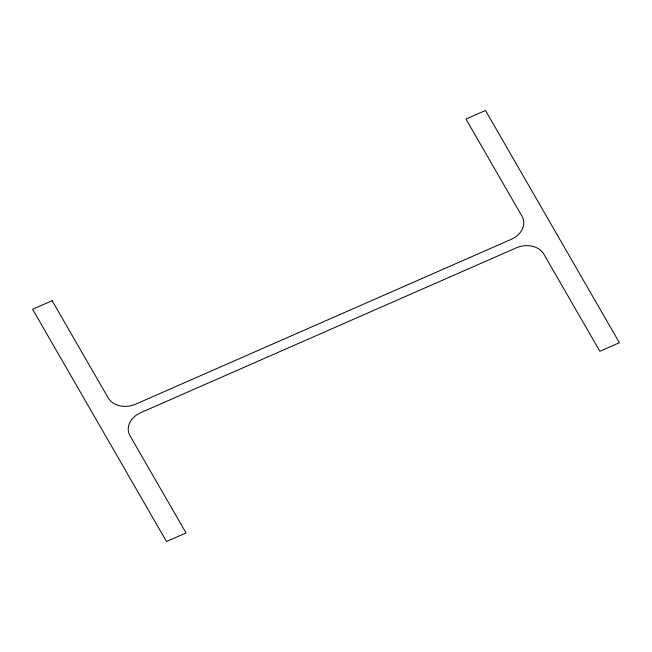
<?xml version="1.0" encoding="UTF-8"?>
<svg xmlns="http://www.w3.org/2000/svg" width="652" height="652" viewBox="0 0 652 652"><rect width="100%" height="100%" fill="white"/><g stroke="black" fill="none" stroke-linecap="round" stroke-linejoin="round"><path stroke-width="0.98" d="M52.136 300.702L32.6 309.276L166.505 541.519L186.04 532.945L130.001 435.756A21.141 16.634 -13 0 1 140.71 412.692L516.229 247.866A21.141 16.634 -13 0 1 543.825 254.109L599.864 351.298L619.4 342.724L485.495 110.481L465.96 119.055L521.999 216.244A21.141 16.634 -13 0 1 511.29 239.308L135.771 404.134A21.141 16.634 -13 0 1 108.175 397.891L52.136 300.702"/></g></svg>
